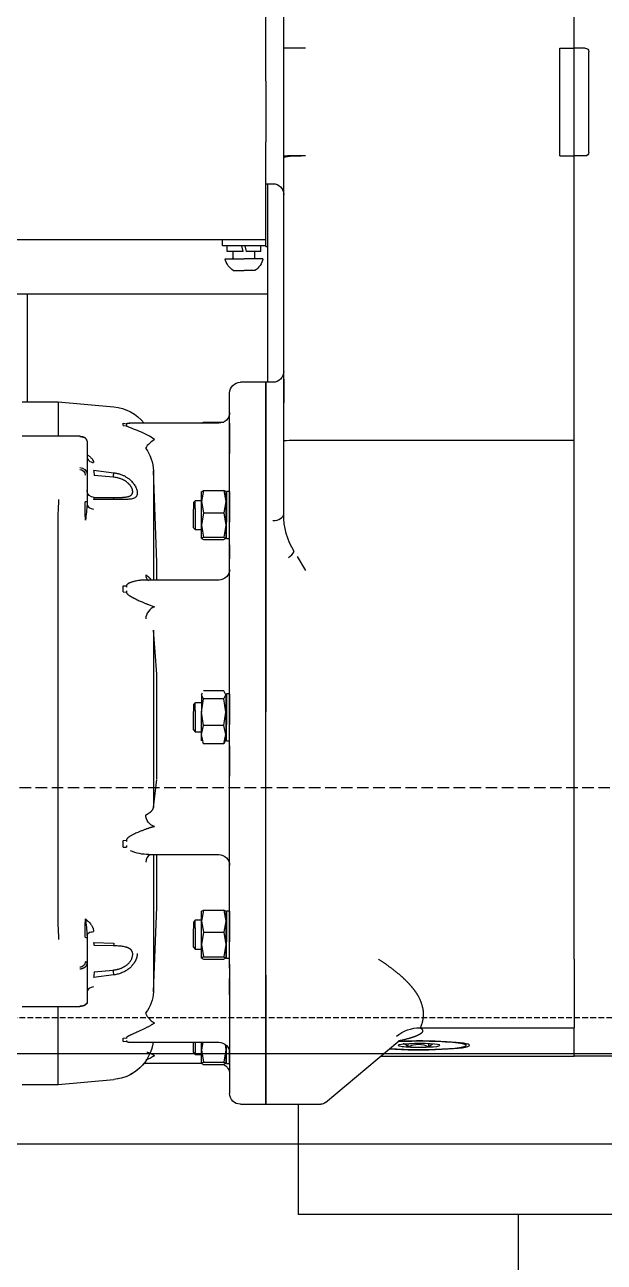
# Model space of a CAD drawing. Extents: x -1899985 to 1774885, y 556286 to 2175695.
# Drawn here: x -624816 to -624563, y 577401 to 577940 of the extents above; entities that cross this region are included whole.
import ezdxf

# ---------------------------------------------------------------- set-up
doc = ezdxf.new("R2010")
doc.units = 0
doc.header["$LTSCALE"] = 10
doc.header["$MEASUREMENT"] = 0
doc.linetypes.add('20剖面图$0$__DASH', pattern=[0.35, 0.25, -0.1])
doc.linetypes.add('20剖面图$0$DASH', pattern=[0.35, 0.25, -0.1])
for name, color, linetype in [('20剖面图$0$A-LIN-V', 9, 'Continuous'), ('20剖面图$0$EWHS5T6M-1', 7, 'Continuous'), ('20剖面图$0$EWHS5T6M-3', 7, 'Continuous'), ('20剖面图$0$FHSGH10105-主梁-06', 7, 'Continuous'), ('20剖面图$0$S-SB', 21, 'Continuous'), ('20剖面图$0$取电臂', 7, 'Continuous'), ('A-LIN-V', 9, 'Continuous')]:
    doc.layers.add(name, color=color, linetype=linetype)
doc.layers.add('20剖面图$0$A-加建区域', color=47, linetype='Continuous', plot=False)

# ---------------------------------------------------------------- blocks, each defined once
blk = doc.blocks.new('20剖面图$0$w432424324')
at = {"layer": '20剖面图$0$A-加建区域', "linetype": '20剖面图$0$DASH'}
blk.add_lwpolyline([(-750464.66, 577507.45), (-768794.66, 577507.45)], dxfattribs=at)
blk = doc.blocks.new('20剖面图$0$吊车5')
at = {"layer": '20剖面图$0$EWHS5T6M-1', "color": 3, "linetype": 'Continuous'}
for p, q in [((1560078.83, -79482.64), (1560078.83, -79435.62)), ((1559960.98, -79788.29), (1559960.98, -79836.34)), ((1559960.98, -79788.29), (1559960.98, -79836.34)), ((1559784.98, -79836.34), (1559898.12, -79836.34)), ((1559865.12, -79836.34), (1559898.12, -79836.34))]:
    blk.add_line(p, q, dxfattribs=at)
at = {"layer": '20剖面图$0$EWHS5T6M-3', "color": 3, "linetype": 'Continuous'}
for p, q in [((1559975.12, -79342.96), (1559975.12, -79049.84)), ((1559840.76, -79328.52), (1559840.76, -79186.07)), ((1559840.76, -79328.52), (1559840.76, -79186.89)), ((1559967.26, -79328.66), (1559967.26, -79236.51)), ((1559836.05, -79328.52), (1559840.76, -79328.52)), ((1559840.76, -79331.06), (1559840.76, -79328.52)), ((1559840.76, -79331.06), (1559840.76, -79328.52)), ((1559847.05, -79328.52), (1559840.76, -79328.52)), ((1559847.05, -79375.49), (1559847.05, -79328.52)), ((1559957.83, -79328.52), (1559965.69, -79328.52)), ((1559967.26, -79375.62), (1559967.26, -79328.66)), ((1559834.48, -79373.92), (1559834.48, -79330.1)), ((1559840.76, -79336.11), (1559840.76, -79331.06)), ((1559840.76, -79336.11), (1559840.76, -79331.06)), ((1559840.76, -79371.18), (1559840.76, -79336.11)), ((1559840.76, -79371.18), (1559840.76, -79336.11)), ((1559975.12, -79342.96), (1559975.12, -79369.27)), ((1559840.76, -79375.49), (1559840.76, -79371.18)), ((1559840.76, -79375.49), (1559840.76, -79371.18)), ((1559975.12, -79370.41), (1559975.12, -79369.27)), ((1559975.12, -79412.05), (1559975.12, -79370.41)), ((1559836.05, -79375.49), (1559840.76, -79375.49)), ((1559840.76, -79498.12), (1559840.76, -79375.49)), ((1559840.76, -79499.16), (1559840.76, -79375.49)), ((1559847.05, -79375.49), (1559840.76, -79375.49)), ((1559957.83, -79375.49), (1559965.69, -79375.49)), ((1559967.26, -79376.31), (1559967.26, -79375.62)), ((1559967.26, -79499.35), (1559967.26, -79376.31)), ((1559975.12, -79387.54), (1559971.98, -79387.54)), ((1559974.33, -79387.54), (1559974.33, -79474)), ((1559975.12, -79414.94), (1559974.33, -79414.94)), ((1559975.12, -79412.05), (1560889.69, -79412.05)), ((1559975.12, -79414.57), (1559975.12, -79412.05)), ((1559975.12, -79414.94), (1559975.12, -79414.57)), ((1559975.12, -79414.57), (1559993.98, -79414.57)), ((1559977.24, -79417.08), (1559977.24, -79414.57)), ((1559984.23, -79414.57), (1559983.56, -79417.08)), ((1559984.86, -79417.08), (1559985.54, -79414.57)), ((1559991.86, -79417.08), (1559991.86, -79414.57)), ((1559993.98, -79414.57), (1559993.98, -79412.05)), ((1559976.3, -79420.22), (1559984.55, -79420.22)), ((1559977.24, -79417.08), (1559983.56, -79417.08)), ((1559979.83, -79419.83), (1559979.83, -79417.08)), ((1559992.8, -79420.22), (1559984.55, -79420.22)), ((1559984.86, -79417.08), (1559991.86, -79417.08)), ((1559989.26, -79419.83), (1559989.26, -79417.08)), ((1559979.83, -79425.41), (1559984.55, -79425.41)), ((1559989.26, -79425.41), (1559984.55, -79425.41)), ((1559988.18, -79425.41), (1559988.18, -79425.41)), ((1559967.26, -79472.6), (1559967.26, -79483)), ((1559971.98, -79474), (1559975.12, -79474)), ((1559975.12, -79474), (1559975.12, -79617.45)), ((1559975.12, -79732.15), (1559975.12, -79474)), ((1559975.12, -79474), (1559986.12, -79474)), ((1559990.83, -79729.12), (1559990.83, -79478.71)), ((1560041.19, -79484.77), (1560065.48, -79482.64)), ((1560065.48, -79482.64), (1560065.48, -79497.5)), ((1560065.48, -79482.64), (1560081.19, -79482.64)), ((1559990.83, -79491.78), (1559990.83, -79505.07)), ((1560002.18, -79491.3), (1559993.4, -79491.3)), ((1559995.55, -79491.82), (1560034.62, -79491.82)), ((1560003.09, -79491.82), (1560002.18, -79491.3)), ((1560003.09, -79491.82), (1560003.09, -79491.78)), ((1560037.19, -79491.84), (1560035.78, -79492.04)), ((1560035.78, -79492.04), (1560035.78, -79492.99)), ((1560037.19, -79492.76), (1560035.78, -79492.99)), ((1560037.19, -79492.77), (1560037.19, -79491.85)), ((1559840.76, -79697.06), (1559840.76, -79499.16)), ((1559957.83, -79499.16), (1559840.76, -79499.16)), ((1559840.76, -79697.06), (1559840.76, -79500.2)), ((1559967.26, -79531.31), (1559967.26, -79499.35)), ((1560052.91, -79499.58), (1560052.91, -79514.13)), ((1560056.05, -79497.5), (1560081.19, -79497.5)), ((1559990.83, -79512.21), (1559990.83, -79505.07)), ((1560050.04, -79512.32), (1560041.19, -79513.41)), ((1560022.54, -79552.31), (1560023.99, -79512.58)), ((1560023.99, -79512.58), (1560023.99, -79560.09)), ((1560041.47, -79515.32), (1560049.76, -79514.52)), ((1560052.91, -79514.13), (1560052.91, -79525.79)), ((1559990.83, -79521.62), (1559990.83, -79534.91)), ((1559990.83, -79521.62), (1559992.13, -79521.62)), ((1559992.13, -79521.62), (1559992.13, -79534.91)), ((1559992.13, -79521.62), (1559992.41, -79522.72)), ((1559993.32, -79521.14), (1559992.41, -79525.97)), ((1559992.41, -79521.62), (1559992.41, -79525.97)), ((1559992.54, -79521.58), (1559993.32, -79521.14)), ((1560002.18, -79521.14), (1559993.32, -79521.14)), ((1560002.18, -79521.14), (1560003.09, -79525.97)), ((1560003.09, -79521.66), (1560002.18, -79521.14)), ((1560003.09, -79525.97), (1560003.09, -79521.62)), ((1559992.41, -79525.97), (1559992.41, -79536.15)), ((1559992.41, -79525.97), (1559993.32, -79530.8)), ((1560003.09, -79525.97), (1560002.18, -79530.8)), ((1560003.09, -79525.55), (1560005.76, -79525.55)), ((1560003.09, -79536.15), (1560003.09, -79525.97)), ((1560005.76, -79528.93), (1560005.76, -79525.55)), ((1560005.76, -79525.55), (1560006.55, -79526.33)), ((1560006.55, -79526.33), (1560006.55, -79529.29)), ((1560041.19, -79525.04), (1560050.04, -79525.04)), ((1560049.76, -79524.16), (1560041.47, -79524.17)), ((1560052.91, -79525.79), (1560052.91, -79527.03)), ((1559993.32, -79530.8), (1559992.41, -79536.15)), ((1560002.18, -79530.8), (1559993.32, -79530.8)), ((1560002.18, -79530.8), (1560003.09, -79536.15)), ((1560005.76, -79528.93), (1560005.76, -79538.12)), ((1560006.55, -79537.33), (1560006.55, -79529.29)), ((1560065.48, -79708.57), (1560065.48, -79532.89)), ((1559990.83, -79542.05), (1559990.83, -79534.91)), ((1559992.13, -79542.05), (1559992.13, -79534.91)), ((1559992.41, -79536.15), (1559993.32, -79541.49)), ((1559992.41, -79536.15), (1559992.41, -79542.01)), ((1560003.09, -79536.15), (1560002.18, -79541.49)), ((1560003.09, -79542.01), (1560003.09, -79536.15)), ((1560005.76, -79538.12), (1560003.09, -79538.12)), ((1560006.55, -79537.33), (1560005.76, -79538.12)), ((1559992.13, -79542.05), (1559990.83, -79542.05)), ((1559992.41, -79540.94), (1559992.13, -79542.05)), ((1559993.32, -79541.49), (1559992.41, -79542.01)), ((1559992.41, -79542.01), (1559993.32, -79542.52)), ((1559992.41, -79542.05), (1559992.41, -79542.01)), ((1560002.18, -79541.49), (1559993.32, -79541.49)), ((1560002.18, -79542.52), (1559993.32, -79542.52)), ((1560002.18, -79541.49), (1560003.09, -79542.01)), ((1560003.09, -79542.01), (1560002.18, -79542.52)), ((1559961.45, -79549.87), (1559957.83, -79555.96)), ((1559990.83, -79544.74), (1559990.83, -79550.89)), ((1559990.83, -79558.02), (1559990.83, -79550.89)), ((1560022.55, -79560.09), (1560022.55, -79552.31)), ((1559995.55, -79560.09), (1560027.63, -79560.09)), ((1560035.78, -79562.63), (1560035.76, -79563.21)), ((1560035.76, -79564.84), (1560035.78, -79565.42)), ((1560037.19, -79562.57), (1560035.78, -79562.63)), ((1560037.19, -79565.27), (1560035.78, -79565.42)), ((1560037.19, -79565.28), (1560037.19, -79562.57)), ((1560026.54, -79570.63), (1560023.5, -79571.78)), ((1560022.54, -79601.12), (1560023.99, -79581.89)), ((1560023.99, -79581.89), (1560023.99, -79659.09)), ((1560022.55, -79646.57), (1560022.55, -79601.12)), ((1559992.41, -79610.1), (1559993.32, -79608.33)), ((1559993.32, -79608.33), (1560002.18, -79608.33)), ((1560003.09, -79610.1), (1560002.59, -79609.13)), ((1559990.83, -79609.63), (1559990.83, -79622.92)), ((1559990.83, -79609.63), (1559992.13, -79609.63)), ((1559992.13, -79609.63), (1559992.13, -79622.92)), ((1559992.13, -79609.63), (1559992.41, -79610.73)), ((1559993.32, -79611.88), (1559992.41, -79610.1)), ((1559992.41, -79610.1), (1559992.41, -79617.64)), ((1559992.41, -79617.64), (1559993.32, -79611.88)), ((1559993.32, -79611.88), (1560002.18, -79611.88)), ((1560002.18, -79611.88), (1560003.09, -79610.1)), ((1560003.09, -79617.64), (1560002.18, -79611.88)), ((1560003.09, -79609.63), (1560003.09, -79610.1)), ((1560003.09, -79610.1), (1560003.09, -79617.64)), ((1560003.09, -79613.56), (1560005.76, -79613.56)), ((1560005.76, -79616.94), (1560005.76, -79613.56)), ((1560005.76, -79613.56), (1560006.55, -79614.34)), ((1560006.55, -79614.34), (1560006.55, -79617.3)), ((1559975.12, -79788.29), (1559975.12, -79617.45)), ((1559993.32, -79623.4), (1559992.41, -79617.64)), ((1559992.41, -79617.64), (1559992.41, -79627.38)), ((1560002.18, -79623.4), (1560003.09, -79617.64)), ((1560003.09, -79627.38), (1560003.09, -79617.64)), ((1560005.76, -79616.94), (1560005.76, -79626.13)), ((1560006.55, -79625.34), (1560006.55, -79617.3)), ((1559990.83, -79630.06), (1559990.83, -79622.92)), ((1559992.13, -79630.06), (1559992.13, -79622.92)), ((1559992.41, -79627.38), (1559993.32, -79623.4)), ((1559993.32, -79623.4), (1560002.18, -79623.4)), ((1560003.09, -79627.38), (1560002.18, -79623.4)), ((1560006.55, -79625.34), (1560005.76, -79626.13)), ((1559992.13, -79630.06), (1559990.83, -79630.06)), ((1559992.41, -79628.96), (1559992.13, -79630.06)), ((1559992.41, -79627.38), (1559992.41, -79630.06)), ((1559993.32, -79631.36), (1559992.41, -79627.38)), ((1559992.41, -79629.58), (1559993.32, -79631.36)), ((1560002.18, -79631.36), (1560003.09, -79627.38)), ((1560002.59, -79630.56), (1560002.18, -79631.36)), ((1560005.76, -79626.13), (1560003.09, -79626.13)), ((1560003.09, -79630.06), (1560003.09, -79627.38)), ((1559990.83, -79632.23), (1559990.83, -79645.52)), ((1559993.32, -79631.36), (1560002.18, -79631.36)), ((1559990.83, -79652.66), (1559990.83, -79645.52)), ((1560023.99, -79659.09), (1560022.58, -79646.86)), ((1560035.78, -79673.35), (1560035.76, -79673.98)), ((1560037.19, -79673.47), (1560035.78, -79673.35)), ((1560037.19, -79676.37), (1560037.19, -79673.46)), ((1560035.76, -79675.73), (1560035.78, -79676.35)), ((1560037.19, -79676.37), (1560035.78, -79676.35)), ((1560026.04, -79679.65), (1559995.55, -79679.65)), ((1560022.55, -79686.95), (1560022.55, -79679.65)), ((1560023.92, -79679.38), (1560023.99, -79680.04)), ((1560023.99, -79680.04), (1560023.99, -79713.58)), ((1560022.55, -79702.46), (1560022.55, -79686.95)), ((1559840.76, -79725.16), (1559840.76, -79697.06)), ((1559840.76, -79725.16), (1559840.76, -79697.06)), ((1559990.83, -79704.26), (1559990.83, -79717.55)), ((1559990.83, -79704.26), (1559992.13, -79704.26)), ((1559992.13, -79704.26), (1559992.13, -79717.55)), ((1559992.13, -79704.26), (1559992.41, -79705.36)), ((1559993.32, -79703.79), (1559992.41, -79708.62)), ((1559992.41, -79704.26), (1559992.41, -79708.62)), ((1559992.54, -79704.22), (1559993.32, -79703.79)), ((1560002.18, -79703.79), (1559993.32, -79703.79)), ((1560003.09, -79704.3), (1560002.18, -79703.79)), ((1560002.18, -79703.79), (1560003.09, -79708.62)), ((1560003.09, -79708.62), (1560003.09, -79704.26)), ((1560023.99, -79739.41), (1560022.54, -79702.46)), ((1559992.41, -79708.62), (1559993.32, -79713.45)), ((1559992.41, -79708.62), (1559992.41, -79718.79)), ((1560003.09, -79708.62), (1560002.18, -79713.45)), ((1560003.09, -79708.19), (1560005.76, -79708.19)), ((1560003.09, -79718.79), (1560003.09, -79708.62)), ((1560005.76, -79711.57), (1560005.76, -79708.19)), ((1560005.76, -79708.19), (1560006.55, -79708.98)), ((1560005.76, -79711.57), (1560005.76, -79720.76)), ((1560006.55, -79708.98), (1560006.55, -79711.94)), ((1560065.48, -79708.58), (1560065.48, -79708.57)), ((1559993.32, -79713.45), (1559992.41, -79718.79)), ((1560002.18, -79713.45), (1559993.32, -79713.45)), ((1560002.18, -79713.45), (1560003.09, -79718.79)), ((1560006.55, -79719.98), (1560006.55, -79711.94)), ((1560023.99, -79713.58), (1560023.99, -79739.41)), ((1560052.91, -79714.86), (1560052.91, -79716.01)), ((1560052.91, -79716.01), (1560052.91, -79726.76)), ((1559990.83, -79724.69), (1559990.83, -79717.55)), ((1559992.13, -79724.69), (1559992.13, -79717.55)), ((1559992.41, -79718.79), (1559993.32, -79724.14)), ((1559992.41, -79718.79), (1559992.41, -79724.65)), ((1560003.09, -79718.79), (1560002.18, -79724.14)), ((1560003.09, -79724.65), (1560003.09, -79718.79)), ((1560005.76, -79720.76), (1560003.09, -79720.76)), ((1560006.55, -79719.98), (1560005.76, -79720.76)), ((1560050.04, -79717.94), (1560041.19, -79718.12)), ((1560041.47, -79719.34), (1560049.76, -79719.22)), ((1559840.76, -79725.16), (1559840.76, -79754.3)), ((1559840.76, -79725.16), (1559840.76, -79755.01)), ((1559992.13, -79724.69), (1559990.83, -79724.69)), ((1559990.83, -79727.38), (1559990.83, -79733.53)), ((1559992.41, -79723.59), (1559992.13, -79724.69)), ((1559993.32, -79724.14), (1559992.41, -79724.65)), ((1559992.41, -79724.65), (1559993.32, -79725.17)), ((1559992.41, -79724.69), (1559992.41, -79724.65)), ((1560002.18, -79724.14), (1559993.32, -79724.14)), ((1560002.18, -79725.17), (1559993.32, -79725.17)), ((1560002.18, -79724.14), (1560003.09, -79724.65)), ((1560003.09, -79724.65), (1560002.18, -79725.17)), ((1560052.91, -79726.76), (1560052.91, -79744.11)), ((1559975.12, -79732.15), (1559975.12, -79788.29)), ((1559990.83, -79729.12), (1559990.83, -79783.57)), ((1560041.19, -79731.98), (1560050.04, -79733.09)), ((1560049.76, -79730.7), (1560041.47, -79729.89)), ((1559990.83, -79740.67), (1559990.83, -79733.53)), ((1560081.19, -79745.77), (1560056.05, -79745.77)), ((1560065.48, -79779.64), (1560065.48, -79745.77)), ((1559990.83, -79750.08), (1559990.83, -79763.37)), ((1559907.81, -79755.01), (1559840.76, -79755.01)), ((1559840.76, -79767.34), (1559840.76, -79755.01)), ((1559840.76, -79767.16), (1559840.76, -79755.19)), ((1559907.81, -79755.01), (1559907.84, -79755.01)), ((1560035.78, -79759.35), (1560035.76, -79759.65)), ((1560037.19, -79759.57), (1560035.78, -79759.35)), ((1560037.19, -79760.97), (1560037.19, -79759.57)), ((1559887.91, -79762.68), (1559887.91, -79761.97)), ((1559904.1, -79763.38), (1559904.1, -79761.98)), ((1559913.16, -79763.35), (1559913.16, -79762.01)), ((1559949.1, -79787.55), (1559917.57, -79761.09)), ((1559990.83, -79770.51), (1559990.83, -79763.37)), ((1559992.13, -79762.8), (1559992.13, -79763.37)), ((1559992.13, -79770.51), (1559992.13, -79763.37)), ((1559992.79, -79762.34), (1559992.41, -79764.61)), ((1559992.41, -79762.54), (1559992.41, -79764.61)), ((1559992.41, -79764.61), (1559992.41, -79770.47)), ((1559992.41, -79764.61), (1559993.32, -79769.95)), ((1560033.23, -79761.34), (1559995.55, -79761.34)), ((1560003.09, -79764.61), (1560002.18, -79769.95)), ((1560002.53, -79761.34), (1560003.09, -79764.61)), ((1560003.09, -79764.61), (1560003.09, -79761.34)), ((1560003.09, -79770.47), (1560003.09, -79764.61)), ((1560005.76, -79761.34), (1560005.76, -79766.58)), ((1560006.55, -79765.79), (1560006.55, -79761.34)), ((1560035.76, -79760.5), (1560035.78, -79760.8)), ((1560037.19, -79760.98), (1560035.78, -79760.8)), ((1559840.76, -79767.22), (1559810.55, -79767.22)), ((1559925.01, -79767.34), (1559840.76, -79767.34)), ((1559992.13, -79770.51), (1559990.83, -79770.51)), ((1559992.41, -79769.41), (1559992.13, -79770.51)), ((1559993.32, -79769.95), (1559992.41, -79770.47)), ((1559992.41, -79770.51), (1559992.41, -79770.47)), ((1559992.41, -79770.47), (1559993.32, -79770.98)), ((1560002.18, -79769.95), (1559993.32, -79769.95)), ((1560002.18, -79769.95), (1560003.09, -79770.47)), ((1560003.09, -79770.47), (1560002.18, -79770.98)), ((1560003.09, -79770.47), (1560002.18, -79770.98)), ((1560005.76, -79766.58), (1560003.09, -79766.58)), ((1560028.07, -79770.46), (1560003.09, -79770.46)), ((1560028.07, -79770.46), (1560003.09, -79770.46)), ((1560006.55, -79765.79), (1560005.76, -79766.58)), ((1559990.83, -79775.18), (1559990.83, -79783.57)), ((1560002.18, -79770.98), (1559993.32, -79770.98)), ((1560002.18, -79770.98), (1559993.4, -79770.98)), ((1560065.48, -79779.64), (1560041.19, -79777.52)), ((1560065.48, -79779.64), (1560041.19, -79777.52)), ((1560081.19, -79779.64), (1560065.48, -79779.64)), ((1560081.19, -79779.64), (1560065.48, -79779.64)), ((1559975.12, -79788.29), (1559951.12, -79788.29)), ((1559960.98, -79788.29), (1559960.98, -79836.34)), ((1559960.98, -79788.29), (1559960.98, -79836.34)), ((1559975.12, -79788.29), (1559960.98, -79788.29)), ((1559986.12, -79788.29), (1559975.12, -79788.29)), ((1559986.12, -79788.29), (1559975.12, -79788.29)), ((1559784.98, -79836.34), (1559948.41, -79836.34)), ((1559865.12, -79836.34), (1559948.41, -79836.34)), ((1559948.41, -79836.34), (1559960.98, -79836.34)), ((1559948.41, -79836.34), (1559960.98, -79836.34))]:
    blk.add_line(p, q, dxfattribs=at)
for centre, radius, start, end in [((1559836.05, -79330.1), 1.57, 90, 180), ((1559836.05, -79373.92), 1.57, 180, 270), ((1559971.98, -79392.26), 4.71, 90, 180), ((1559984.55, -79418.4), 8.45, 192.4855, 236.0883), ((1559979.44, -79419.83), 0.393, 270, 0), ((1559989.66, -79419.83), 0.393, 180, 270), ((1559984.55, -79418.4), 8.45, 303.9117, 347.5145), ((1559971.98, -79469.29), 4.71, 180, 270), ((1559986.12, -79478.71), 4.71, 0, 90), ((1560042.84, -79503.55), 18.86, 95, 141.5339), ((1559995.55, -79487.11), 4.71, 180, 270), ((1559960.19, -79612.27), 113.13, 86.4159, 91.1933), ((1560041.74, -79513.26), 17.76, 144.0079, 177.8344), ((1560132.28, -79523.64), 83.02, 172.1589, 173.6941), ((1560055.97, -79514.21), 3.07, 88.589, 178.5506), ((1560056.08, -79514.37), 2.39, 90.7749, 180.7566), ((1559962.74, -79525.66), 79.41, 7.4867, 8.8757), ((1560049.76, -79521.02), 3.14, 269.9622, 359.9621), ((1560110.43, -79524.6), 57.58, 182.4106, 189.3696), ((1559104.57, -79521.8), 949.13, 359.2651, 359.74293), ((1559533.37, -79552.06), 532.45, 2.0647, 2.9141), ((1559937.22, -79531.73), 30.04, 327.9797, 0.804), ((1560065.65, -79532.88), 0.171, 178.9565, 182.8542), ((1559995.55, -79555.38), 4.71, 180, 270), ((1560021.96, -79662.26), 5.41, 286.5513, 359.1466), ((1560026.11, -79659.72), 19.88, 269.7868, 293.4148), ((1559995.55, -79684.36), 4.71, 90, 180), ((1560120.17, -79717.8), 67.33, 171.2625, 177.4992), ((1558763.3, -79722.57), 1290.41, 0.30865, 0.66611), ((1559718.96, -79697.8), 346.69, 356.89, 358.2177), ((1560044.92, -79717.93), 3.73, 182.9811, 202.2857), ((1560055.98, -79726.31), 2.29, 181.5469, 271.5974), ((1559173.32, -79617.1), 875.45, 352.45924, 352.5971), ((1560364.67, -79695.91), 316.82, 186.3031, 186.7393), ((1560039.87, -79738.71), 15.89, 182.5089, 218.1426), ((1560053.67, -79744.08), 0.763, 181.8362, 271.7254), ((1559907.81, -79771.51), 16.5, 50.834, 89.9004), ((1559908.66, -79771.38), 9.21, 60.694, 119.6827), ((1559995.55, -79766.05), 4.71, 90, 180), ((1560042.84, -79758.73), 18.86, 187.9295, 265), ((1560034.4, -79749.72), 20.58, 238.0128, 249.6984), ((1560042.84, -79758.73), 18.86, 218.4661, 265), ((1559995.55, -79775.18), 4.71, 117.1281, 180), ((1559995.55, -79775.18), 4.71, 117.1281, 180), ((1559986.12, -79783.57), 4.71, 270, 0), ((1559986.12, -79783.57), 4.71, 270, 0), ((1559951.12, -79785.14), 3.14, 230, 270)]:
    blk.add_arc(centre, radius, start, end, dxfattribs=at)
at = {"layer": '20剖面图$0$EWHS5T6M-3', "color": 3, "linetype": 'Continuous', "extrusion": (0, 0, -1)}
for centre, major_axis, ratio, start_param, end_param in [((1559965.69, -79328.66), (1.57, 0), 0.087156, 4.712389, 6.283185), ((1559957.83, -79376.31), (9.43, 0), 0.087156, 4.712389, 6.283185), ((1559965.69, -79375.62), (-1.57, 0), 0.087156, 1.570796, 3.141593), ((1560023.5, -79500.32), (3.81, -2.78), 0.246907, 4.534324, 6.060506), ((1560049.76, -79527.03), (-3.14, 0), 0.692826, 3.141565, 4.625123), ((1559971.98, -79531.31), (4.71, 0), 0.616789, 1.570796, 3.141593), ((1559965.12, -79547.85), (3.22, -3.45), 0.378821, 1.18491, 1.960757), ((1560023.5, -79575.96), (2.61, -3.93), 0.728317, 3.880999, 5.407181), ((1560023.5, -79683.93), (-1.87, -4.33), 0.783089, 3.209194, 4.163104), ((1560053.69, -79726.76), (0.786, 0), 0.5, 3.141593, 4.712389), ((1560049.76, -79739.51), (-3.14, 0), 0.721105, 1.658063, 3.14162), ((1559908.33, -79762.68), (20.43, 0), 0.087156, 0.894834, 3.627495), ((1559908.33, -79762.68), (22, 0), 0.087156, 3.141593, 5.13954), ((1559908.33, -79762.68), (-22, 0), 0.087156, 4.081811, 6.283185), ((1559908.33, -79762.68), (-20.43, 0), 0.087156, 0.485902, 2.024816), ((1559908.33, -79762.68), (9.07, 0), 0.087156, 3.103896, 4.151094), ((1559908.33, -79762.68), (-9.07, 0), 0.087156, 5.198291, 6.245489), ((1559908.33, -79762.68), (-9.07, 0), 0.087156, 1.009501, 2.056699), ((1559908.33, -79762.68), (9.07, 0), 0.087156, 1.009501, 2.056699), ((1559908.33, -79762.68), (9.07, 0), 0.087156, 5.198291, 6.245489), ((1559908.33, -79762.68), (9.07, 0), 0.087156, 0.485902, 1.009501), ((1559908.33, -79762.68), (-9.07, 0), 0.087156, 3.103896, 3.627495)]:
    blk.add_ellipse(centre, major_axis=major_axis, ratio=ratio, start_param=start_param, end_param=end_param, dxfattribs=at)
at = {"layer": '20剖面图$0$EWHS5T6M-3', "color": 3, "linetype": 'Continuous'}
for points, degree, knots in [([(1560023.5, -79498.9), (1560024.44, -79498.26), (1560025.47, -79497.64), (1560027.71, -79496.45), (1560028.87, -79495.91), (1560031.22, -79494.91), (1560032.43, -79494.45), (1560034.09, -79493.84), (1560034.63, -79493.64), (1560035.49, -79493.28), (1560035.81, -79493.11), (1560035.78, -79492.99)], 3, [0, 0, 0, 0, 0.25, 0.25, 0.5, 0.5, 0.75, 0.75, 0.875, 0.875, 1, 1, 1, 1]), ([(1560035.78, -79492.04), (1560035.8, -79491.95), (1560035.62, -79491.89), (1560035.21, -79491.84), (1560035.05, -79491.83), (1560034.71, -79491.82), (1560034.52, -79491.82), (1560034.33, -79491.83)], 3, [0, 0, 0, 0, 0.125, 0.125, 0.1875, 0.1875, 0.25, 0.25, 0.25, 0.25]), ([(1560052.91, -79499.58), (1560052.91, -79499.54), (1560052.91, -79499.45), (1560052.93, -79499.32), (1560052.96, -79499.2), (1560053.01, -79499.07), (1560053.07, -79498.96), (1560053.14, -79498.84), (1560053.22, -79498.73), (1560053.3, -79498.63), (1560053.4, -79498.53), (1560053.51, -79498.43), (1560053.62, -79498.34), (1560053.73, -79498.26), (1560053.86, -79498.18), (1560053.98, -79498.11), (1560054.12, -79498.04), (1560054.25, -79497.98), (1560054.39, -79497.93), (1560054.53, -79497.88), (1560054.67, -79497.84), (1560054.81, -79497.8), (1560054.95, -79497.77), (1560055.09, -79497.74), (1560055.23, -79497.71), (1560055.37, -79497.7), (1560055.51, -79497.68), (1560055.65, -79497.67), (1560055.79, -79497.66), (1560055.92, -79497.66), (1560056, -79497.66), (1560056.05, -79497.66)], 3, [0, 0, 0, 0, 0.043815, 0.086945, 0.129389, 0.171151, 0.212229, 0.252628, 0.292346, 0.331388, 0.369753, 0.407445, 0.444466, 0.480818, 0.516503, 0.551525, 0.585887, 0.619591, 0.652642, 0.685043, 0.716798, 0.747913, 0.778391, 0.808237, 0.837458, 0.866059, 0.894046, 0.921426, 0.948207, 0.974395, 1, 1, 1, 1]), ([(1560052.89, -79505.5), (1560052.69, -79505.63), (1560052.08, -79506.05), (1560051.35, -79506.63), (1560050.82, -79507.2), (1560050.54, -79507.54), (1560050.36, -79507.84), (1560050.21, -79508.12), (1560050.11, -79508.4), (1560050.05, -79508.67), (1560050.04, -79508.85), (1560050.04, -79508.94)], 3, [0.1382956, 0.1382956, 0.1382956, 0.1382956, 0.2500172, 0.4998753, 0.6030875, 0.6772768, 0.7499776, 0.8148651, 0.874988, 0.9374957, 1, 1, 1, 1]), ([(1560052.91, -79506.34), (1560052.91, -79506.93), (1560052.63, -79507.61), (1560051.53, -79508.6), (1560050.74, -79508.89), (1560050.04, -79508.94)], 3, [0, 0, 0, 0, 0.5, 0.5, 1, 1, 1, 1]), ([(1560041.19, -79513.41), (1560040.71, -79513.49), (1560039.77, -79513.63), (1560038.44, -79514.01), (1560037.21, -79514.49), (1560036.09, -79515.07), (1560035.08, -79515.72), (1560033.97, -79516.61), (1560032.84, -79517.8), (1560031.85, -79519.29), (1560031.21, -79520.8), (1560030.97, -79522.3), (1560031.25, -79523.64), (1560032.33, -79524.54), (1560034.01, -79524.93), (1560036.09, -79525.08), (1560038.47, -79525.06), (1560040.25, -79525.05), (1560041.19, -79525.04)], 3, [0, 0, 0, 0, 0.046911, 0.091358, 0.133588, 0.173887, 0.212578, 0.250021, 0.313574, 0.374949, 0.43869, 0.499966, 0.579793, 0.660027, 0.750395, 0.825815, 0.908239, 1, 1, 1, 1]), ([(1560033.02, -79521.6), (1560033.02, -79521.53), (1560033.02, -79521.4), (1560033.04, -79521.19), (1560033.08, -79520.98), (1560033.12, -79520.77), (1560033.19, -79520.55), (1560033.26, -79520.33), (1560033.35, -79520.12), (1560033.45, -79519.9), (1560033.57, -79519.68), (1560033.7, -79519.46), (1560033.84, -79519.25), (1560034, -79519.03), (1560034.17, -79518.81), (1560034.36, -79518.6), (1560034.56, -79518.39), (1560034.77, -79518.18), (1560035, -79517.97), (1560035.24, -79517.76), (1560035.49, -79517.56), (1560035.93, -79517.23), (1560036.58, -79516.81), (1560037.48, -79516.34), (1560038.57, -79515.9), (1560039.9, -79515.53), (1560040.92, -79515.39), (1560041.47, -79515.32)], 3, [0, 0, 0, 0, 0.025288, 0.050219, 0.074845, 0.099219, 0.123396, 0.147433, 0.171387, 0.195316, 0.219278, 0.243332, 0.267533, 0.291939, 0.316604, 0.341581, 0.366922, 0.392675, 0.418887, 0.445603, 0.472864, 0.500709, 0.581938, 0.664866, 0.750426, 0.865857, 1, 1, 1, 1]), ([(1560041.47, -79524.17), (1560041.31, -79524.17), (1560040.98, -79524.17), (1560040.5, -79524.17), (1560040.04, -79524.16), (1560039.59, -79524.16), (1560039.15, -79524.15), (1560038.72, -79524.14), (1560038.31, -79524.13), (1560037.91, -79524.12), (1560037.52, -79524.1), (1560037.14, -79524.07), (1560036.77, -79524.04), (1560036.42, -79524.01), (1560036.08, -79523.97), (1560035.68, -79523.91), (1560035.24, -79523.82), (1560034.77, -79523.69), (1560034.36, -79523.54), (1560034, -79523.37), (1560033.69, -79523.16), (1560033.45, -79522.92), (1560033.25, -79522.64), (1560033.12, -79522.33), (1560033.03, -79521.99), (1560033.02, -79521.73), (1560033.02, -79521.6)], 3, [0, 0, 0, 0, 0.039878, 0.078912, 0.117144, 0.154619, 0.191384, 0.227489, 0.262988, 0.297935, 0.332389, 0.366411, 0.400064, 0.433413, 0.466526, 0.499471, 0.55456, 0.607472, 0.65855, 0.708176, 0.756766, 0.804764, 0.852628, 0.900824, 0.949803, 1, 1, 1, 1]), ([(1560049.76, -79524.16), (1560049.77, -79524.16), (1560049.79, -79524.15), (1560049.81, -79524.17), (1560049.84, -79524.19), (1560049.86, -79524.23), (1560049.88, -79524.28), (1560049.9, -79524.33), (1560049.92, -79524.4), (1560049.94, -79524.47), (1560049.96, -79524.55), (1560049.97, -79524.62), (1560049.99, -79524.71), (1560050, -79524.79), (1560050.01, -79524.87), (1560050.03, -79524.95), (1560050.03, -79525.01), (1560050.04, -79525.04)], 3, [0, 0, 0, 0, 0.087736, 0.172459, 0.254169, 0.332866, 0.408552, 0.481226, 0.550891, 0.617546, 0.681193, 0.741833, 0.799468, 0.8541, 0.905731, 0.954363, 1, 1, 1, 1]), ([(1560052.91, -79525.79), (1560052.91, -79525.86), (1560052.99, -79525.93), (1560053.28, -79526.03), (1560053.49, -79526.06), (1560053.69, -79526.06)], 3, [0, 0, 0, 0, 0.5, 0.5, 1, 1, 1, 1]), ([(1560027.37, -79557.87), (1560027.27, -79557.94), (1560027.06, -79558.08), (1560026.76, -79558.29), (1560026.47, -79558.5), (1560026.19, -79558.73), (1560025.93, -79558.96), (1560025.68, -79559.19), (1560025.44, -79559.43), (1560025.22, -79559.68), (1560025.04, -79559.9), (1560024.94, -79560.04), (1560024.9, -79560.09)], 3, [0, 0, 0, 0, 0.0512179, 0.1029462, 0.155185, 0.2079344, 0.2611942, 0.3149645, 0.3692452, 0.4240363, 0.4793377, 0.5145566, 0.5145566, 0.5145566, 0.5145566]), ([(1560027.37, -79557.87), (1560027.35, -79558.4), (1560027.23, -79558.88), (1560026.82, -79559.72), (1560026.53, -79560.07), (1560026.18, -79560.32)], 3, [0, 0, 0, 0, 0.25, 0.25, 0.5, 0.5, 0.5, 0.5]), ([(1560027.59, -79560.1), (1560027.74, -79560.1), (1560028.09, -79560.11), (1560028.64, -79560.13), (1560029.25, -79560.18), (1560030.09, -79560.28), (1560031.05, -79560.43), (1560032.03, -79560.63), (1560032.68, -79560.79), (1560033.17, -79560.92), (1560033.57, -79561.05), (1560033.98, -79561.19), (1560034.34, -79561.34), (1560034.67, -79561.5), (1560034.95, -79561.66), (1560035.19, -79561.82), (1560035.39, -79561.98), (1560035.55, -79562.14), (1560035.67, -79562.3), (1560035.75, -79562.47), (1560035.77, -79562.58), (1560035.78, -79562.63)], 3, [0.3257543, 0.3257543, 0.3257543, 0.3257543, 0.3613853, 0.4062751, 0.4527727, 0.500881, 0.5992214, 0.6735374, 0.723826, 0.7500871, 0.7851314, 0.8174815, 0.8471724, 0.87425, 0.8987742, 0.9208263, 0.9405178, 0.9580058, 0.9735141, 0.9873631, 1, 1, 1, 1]), ([(1560035.78, -79565.42), (1560035.78, -79565.45), (1560035.78, -79565.51), (1560035.75, -79565.6), (1560035.71, -79565.69), (1560035.66, -79565.79), (1560035.59, -79565.89), (1560035.51, -79566), (1560035.41, -79566.11), (1560035.29, -79566.22), (1560035.16, -79566.34), (1560035.02, -79566.46), (1560034.85, -79566.58), (1560034.68, -79566.71), (1560034.48, -79566.84), (1560034.27, -79566.98), (1560034.05, -79567.12), (1560033.81, -79567.26), (1560033.56, -79567.41), (1560033.29, -79567.56), (1560033, -79567.71), (1560032.7, -79567.87), (1560032.38, -79568.03), (1560031.83, -79568.29), (1560031.07, -79568.65), (1560030.17, -79569.08), (1560029.36, -79569.44), (1560028.64, -79569.76), (1560028.03, -79570.02), (1560027.52, -79570.23), (1560027.1, -79570.4), (1560026.79, -79570.53), (1560026.61, -79570.6), (1560026.54, -79570.63)], 3, [0, 0, 0, 0, 0.008829, 0.018136, 0.028111, 0.038907, 0.050647, 0.063425, 0.077315, 0.092374, 0.108648, 0.126171, 0.144972, 0.165074, 0.186496, 0.209254, 0.233361, 0.258828, 0.285663, 0.313875, 0.343471, 0.374456, 0.406836, 0.440615, 0.542663, 0.634738, 0.71684, 0.788967, 0.85112, 0.9033, 0.945505, 0.977738, 1, 1, 1, 1]), ([(1560027.37, -79662.34), (1560027.27, -79662.29), (1560027.06, -79662.19), (1560026.76, -79662.04), (1560026.47, -79661.88), (1560026.19, -79661.72), (1560025.93, -79661.55), (1560025.68, -79661.38), (1560025.44, -79661.21), (1560025.22, -79661.03), (1560025.02, -79660.85), (1560024.83, -79660.67), (1560024.66, -79660.48), (1560024.5, -79660.29), (1560024.37, -79660.1), (1560024.25, -79659.9), (1560024.15, -79659.7), (1560024.08, -79659.5), (1560024.02, -79659.3), (1560024, -79659.16), (1560023.99, -79659.09)], 3, [0, 0, 0, 0, 0.051218, 0.102946, 0.155185, 0.207934, 0.261194, 0.314965, 0.369245, 0.424036, 0.479338, 0.535149, 0.591471, 0.648303, 0.705645, 0.763497, 0.821858, 0.880729, 0.94011, 1, 1, 1, 1]), ([(1560023.5, -79667.44), (1560023.62, -79667.47), (1560023.86, -79667.52), (1560024.23, -79667.61), (1560024.63, -79667.71), (1560025.05, -79667.83), (1560025.49, -79667.96), (1560025.96, -79668.11), (1560026.45, -79668.28), (1560026.96, -79668.45), (1560027.5, -79668.65), (1560028.06, -79668.86), (1560028.64, -79669.09), (1560029.25, -79669.33), (1560030.09, -79669.68), (1560031.05, -79670.09), (1560032.03, -79670.53), (1560032.68, -79670.84), (1560033.17, -79671.07), (1560033.57, -79671.29), (1560033.98, -79671.52), (1560034.34, -79671.75), (1560034.67, -79671.97), (1560034.95, -79672.19), (1560035.19, -79672.4), (1560035.39, -79672.6), (1560035.55, -79672.8), (1560035.67, -79672.99), (1560035.75, -79673.17), (1560035.77, -79673.3), (1560035.78, -79673.35)], 3, [0, 0, 0, 0, 0.029067, 0.059684, 0.091862, 0.125608, 0.160931, 0.197836, 0.23633, 0.276416, 0.3181, 0.361385, 0.406275, 0.452773, 0.500881, 0.599221, 0.673537, 0.723826, 0.750087, 0.785131, 0.817481, 0.847172, 0.87425, 0.898774, 0.920826, 0.940518, 0.958006, 0.973514, 0.987363, 1, 1, 1, 1]), ([(1560053.62, -79707.57), (1560053.4, -79707.77), (1560052.95, -79708.15), (1560052.1, -79708.96), (1560051.35, -79709.78), (1560050.82, -79710.59), (1560050.54, -79711.07), (1560050.36, -79711.5), (1560050.21, -79711.91), (1560050.11, -79712.31), (1560050.05, -79712.71), (1560050.04, -79712.98), (1560050.04, -79713.12)], 3, [0, 0, 0, 0, 0.125011, 0.250017, 0.499875, 0.603087, 0.677277, 0.749978, 0.814865, 0.874988, 0.937496, 1, 1, 1, 1]), ([(1560052.91, -79714.86), (1560052.91, -79714.47), (1560052.63, -79714.01), (1560051.53, -79713.34), (1560050.74, -79713.16), (1560050.04, -79713.12)], 3, [0, 0, 0, 0, 0.5, 0.5, 1, 1, 1, 1]), ([(1560053.69, -79715.62), (1560053.49, -79715.62), (1560053.28, -79715.66), (1560052.99, -79715.81), (1560052.91, -79715.91), (1560052.91, -79716.01)], 3, [0, 0, 0, 0, 0.5, 0.5, 1, 1, 1, 1]), ([(1560033.02, -79723.06), (1560033.02, -79722.98), (1560033.02, -79722.83), (1560033.04, -79722.6), (1560033.08, -79722.38), (1560033.12, -79722.17), (1560033.19, -79721.97), (1560033.26, -79721.78), (1560033.35, -79721.6), (1560033.45, -79721.43), (1560033.57, -79721.26), (1560033.7, -79721.11), (1560033.84, -79720.96), (1560034, -79720.82), (1560034.17, -79720.69), (1560034.36, -79720.56), (1560034.56, -79720.45), (1560034.77, -79720.34), (1560035, -79720.23), (1560035.24, -79720.14), (1560035.49, -79720.04), (1560035.93, -79719.91), (1560036.58, -79719.75), (1560037.48, -79719.6), (1560038.57, -79719.47), (1560039.9, -79719.39), (1560040.92, -79719.36), (1560041.47, -79719.34)], 3, [0, 0, 0, 0, 0.025288, 0.050219, 0.074845, 0.099219, 0.123396, 0.147433, 0.171387, 0.195316, 0.219278, 0.243332, 0.267533, 0.291939, 0.316604, 0.341581, 0.366922, 0.392675, 0.418887, 0.445603, 0.472864, 0.500709, 0.581938, 0.664866, 0.750426, 0.865857, 1, 1, 1, 1]), ([(1560050.04, -79717.94), (1560050.03, -79717.99), (1560050.02, -79718.1), (1560050, -79718.27), (1560049.97, -79718.44), (1560049.95, -79718.61), (1560049.92, -79718.77), (1560049.88, -79718.92), (1560049.85, -79719.05), (1560049.81, -79719.15), (1560049.78, -79719.19), (1560049.76, -79719.22)], 3, [0, 0, 0, 0, 0.077735, 0.163795, 0.258193, 0.360935, 0.47203, 0.591481, 0.719291, 0.855464, 1, 1, 1, 1]), ([(1559926.04, -79725.16), (1559923.3, -79726.93), (1559920.98, -79728.64), (1559918.53, -79730.44), (1559916.51, -79732.2), (1559914.4, -79734.04), (1559912.74, -79735.85), (1559911.01, -79737.73), (1559909.75, -79739.59), (1559907.16, -79743.47), (1559906.66, -79747.28), (1559906.16, -79751.12), (1559907.81, -79755.01)], 2, [0, 0, 0, 0.125, 0.125, 0.25, 0.25, 0.375, 0.375, 0.5, 0.5, 0.75, 0.75, 1, 1, 1]), ([(1560031.05, -79722.62), (1560031.05, -79722.71), (1560031.05, -79722.9), (1560031.07, -79723.19), (1560031.1, -79723.48), (1560031.15, -79723.77), (1560031.21, -79724.06), (1560031.28, -79724.35), (1560031.36, -79724.65), (1560031.47, -79724.94), (1560031.58, -79725.24), (1560031.71, -79725.54), (1560031.85, -79725.85), (1560032.01, -79726.15), (1560032.19, -79726.45), (1560032.38, -79726.76), (1560032.59, -79727.06), (1560032.81, -79727.36), (1560033.05, -79727.67), (1560033.31, -79727.97), (1560033.59, -79728.27), (1560033.88, -79728.57), (1560034.27, -79728.94), (1560034.77, -79729.37), (1560035.4, -79729.84), (1560036.08, -79730.27), (1560036.8, -79730.67), (1560037.58, -79731.03), (1560038.41, -79731.35), (1560039.3, -79731.62), (1560040.23, -79731.84), (1560040.87, -79731.93), (1560041.19, -79731.98)], 3, [0, 0, 0, 0, 0.023596, 0.046848, 0.069813, 0.092549, 0.115115, 0.137574, 0.159988, 0.182418, 0.204926, 0.227574, 0.250421, 0.273525, 0.296943, 0.320728, 0.344931, 0.369601, 0.394784, 0.420522, 0.446855, 0.473821, 0.501454, 0.550477, 0.600634, 0.652145, 0.705215, 0.760032, 0.81677, 0.875584, 0.936618, 1, 1, 1, 1]), ([(1560041.47, -79729.89), (1560041.31, -79729.87), (1560040.98, -79729.84), (1560040.5, -79729.76), (1560040.04, -79729.67), (1560039.59, -79729.57), (1560039.15, -79729.45), (1560038.72, -79729.32), (1560038.31, -79729.17), (1560037.91, -79729.01), (1560037.52, -79728.84), (1560037.14, -79728.65), (1560036.77, -79728.45), (1560036.42, -79728.24), (1560036.08, -79728.01), (1560035.68, -79727.72), (1560035.24, -79727.36), (1560034.77, -79726.91), (1560034.36, -79726.46), (1560034, -79725.99), (1560033.69, -79725.51), (1560033.45, -79725.02), (1560033.25, -79724.53), (1560033.12, -79724.03), (1560033.03, -79723.54), (1560033.02, -79723.22), (1560033.02, -79723.06)], 3, [0, 0, 0, 0, 0.039878, 0.078912, 0.117144, 0.154619, 0.191384, 0.227489, 0.262988, 0.297935, 0.332389, 0.366411, 0.400064, 0.433413, 0.466526, 0.499471, 0.55456, 0.607472, 0.65855, 0.708176, 0.756766, 0.804764, 0.852628, 0.900824, 0.949803, 1, 1, 1, 1]), ([(1560052.91, -79726.76), (1560052.91, -79726.82), (1560052.91, -79726.94), (1560052.93, -79727.12), (1560052.96, -79727.29), (1560053.01, -79727.46), (1560053.07, -79727.62), (1560053.14, -79727.77), (1560053.22, -79727.92), (1560053.3, -79728.06), (1560053.4, -79728.2), (1560053.51, -79728.33), (1560053.62, -79728.45), (1560053.73, -79728.57), (1560053.86, -79728.67), (1560053.98, -79728.77), (1560054.12, -79728.87), (1560054.25, -79728.95), (1560054.39, -79729.03), (1560054.53, -79729.1), (1560054.67, -79729.17), (1560054.81, -79729.23), (1560054.95, -79729.28), (1560055.09, -79729.32), (1560055.23, -79729.36), (1560055.37, -79729.39), (1560055.51, -79729.42), (1560055.65, -79729.44), (1560055.79, -79729.45), (1560055.92, -79729.46), (1560056, -79729.46), (1560056.05, -79729.46)], 3, [0, 0, 0, 0, 0.043815, 0.086945, 0.129389, 0.171151, 0.212229, 0.252628, 0.292346, 0.331388, 0.369753, 0.407445, 0.444466, 0.480818, 0.516503, 0.551525, 0.585887, 0.619591, 0.652642, 0.685043, 0.716798, 0.747913, 0.778391, 0.808237, 0.837458, 0.866059, 0.894046, 0.921426, 0.948207, 0.974395, 1, 1, 1, 1]), ([(1560027.37, -79748.53), (1560027.35, -79748.82), (1560027.23, -79749.17), (1560026.82, -79749.92), (1560026.53, -79750.33), (1560025.82, -79751.15), (1560025.4, -79751.56), (1560024.49, -79752.33), (1560024, -79752.69), (1560023.5, -79752.99)], 3, [0, 0, 0, 0, 0.25, 0.25, 0.5, 0.5, 0.75, 0.75, 1, 1, 1, 1]), ([(1560056.05, -79745.53), (1560055.97, -79745.53), (1560055.83, -79745.53), (1560055.6, -79745.52), (1560055.38, -79745.5), (1560055.16, -79745.48), (1560054.95, -79745.44), (1560054.74, -79745.4), (1560054.53, -79745.36), (1560054.33, -79745.3), (1560054.14, -79745.24), (1560053.96, -79745.17), (1560053.79, -79745.1), (1560053.62, -79745.01), (1560053.45, -79744.91), (1560053.28, -79744.79), (1560053.13, -79744.65), (1560053.01, -79744.49), (1560052.92, -79744.3), (1560052.91, -79744.17), (1560052.91, -79744.11)], 3, [0, 0, 0, 0, 0.043817, 0.087902, 0.132274, 0.176955, 0.221965, 0.267323, 0.313047, 0.359156, 0.405668, 0.4526, 0.499967, 0.551187, 0.60913, 0.673811, 0.745237, 0.823412, 0.908334, 1, 1, 1, 1]), ([(1560053.69, -79744.84), (1560053.69, -79745.01), (1560053.86, -79745.17), (1560053.94, -79745.25), (1560054.06, -79745.32), (1560054.18, -79745.39), (1560054.34, -79745.45), (1560054.5, -79745.51), (1560054.7, -79745.57), (1560054.89, -79745.62), (1560055.11, -79745.65), (1560055.25, -79745.68), (1560055.41, -79745.69), (1560055.72, -79745.72), (1560056.05, -79745.72)], 2, [0, 0, 0, 0.25, 0.25, 0.375, 0.375, 0.5, 0.5, 0.625, 0.625, 0.75, 0.75, 0.833333, 0.833333, 1, 1, 1]), ([(1560023.5, -79752.99), (1560023.62, -79753.06), (1560023.86, -79753.21), (1560024.23, -79753.43), (1560024.63, -79753.66), (1560025.05, -79753.91), (1560025.49, -79754.16), (1560025.96, -79754.42), (1560026.45, -79754.68), (1560026.96, -79754.96), (1560027.5, -79755.24), (1560028.06, -79755.52), (1560028.64, -79755.82), (1560029.25, -79756.11), (1560030.09, -79756.5), (1560031.05, -79756.94), (1560032.03, -79757.36), (1560032.68, -79757.64), (1560033.17, -79757.84), (1560033.57, -79758.01), (1560033.98, -79758.2), (1560034.34, -79758.37), (1560034.67, -79758.53), (1560034.95, -79758.68), (1560035.19, -79758.82), (1560035.39, -79758.94), (1560035.55, -79759.06), (1560035.67, -79759.16), (1560035.75, -79759.26), (1560035.77, -79759.32), (1560035.78, -79759.35)], 3, [0, 0, 0, 0, 0.029065, 0.059681, 0.091858, 0.125603, 0.160926, 0.197831, 0.236324, 0.276411, 0.318095, 0.361381, 0.406272, 0.45277, 0.50088, 0.599222, 0.673538, 0.723826, 0.750086, 0.785132, 0.817484, 0.847177, 0.874255, 0.89878, 0.920832, 0.940524, 0.958011, 0.973518, 0.987365, 1, 1, 1, 1]), ([(1559907.84, -79755.01), (1559905.55, -79756.52), (1559908.33, -79758.04), (1559909.01, -79758.41), (1559910, -79758.79), (1559910.97, -79759.16), (1559912.23, -79759.53), (1559914.27, -79760.14), (1559917.12, -79760.76)], 2, [0, 0, 0, 0.5, 0.5, 0.625, 0.625, 0.75, 0.75, 0.9651205, 0.9651205, 0.9651205]), ([(1559904.1, -79763.38), (1559903.47, -79762.71), (1559902.93, -79762.35), (1559902.62, -79762.14), (1559902.32, -79762.02)], 2, [0, 0, 0, 0.25, 0.25, 0.3701268, 0.3701268, 0.3701268]), ([(1559915.28, -79761.79), (1559914.76, -79761.87), (1559914.19, -79762.3), (1559913.72, -79762.67), (1559913.16, -79763.35)], 2, [0, 0, 0, 0.5, 0.5, 1, 1, 1]), ([(1559917.59, -79761.11), (1559917.41, -79760.96), (1559917.19, -79760.77), (1559917.18, -79760.7), (1559917.19, -79760.69)], 3, [0, 0, 0, 0, 0.0924354, 0.1357639, 0.1357639, 0.1357639, 0.1357639]), ([(1560035.78, -79760.8), (1560035.78, -79760.82), (1560035.78, -79760.85), (1560035.75, -79760.89), (1560035.72, -79760.94), (1560035.67, -79760.98), (1560035.6, -79761.02), (1560035.52, -79761.06), (1560035.43, -79761.1), (1560035.32, -79761.13), (1560035.19, -79761.17), (1560035.06, -79761.2), (1560034.9, -79761.23), (1560034.73, -79761.25), (1560034.55, -79761.27), (1560034.35, -79761.29), (1560034.14, -79761.31), (1560033.91, -79761.32), (1560033.67, -79761.33), (1560033.44, -79761.33), (1560033.3, -79761.34), (1560033.23, -79761.34)], 3, [0, 0, 0, 0, 0.0069116, 0.0141137, 0.0217356, 0.0298867, 0.0386568, 0.0481179, 0.0583273, 0.0693308, 0.081165, 0.0938592, 0.1074372, 0.1219183, 0.1373187, 0.1536516, 0.1709282, 0.1891578, 0.2083486, 0.2285073, 0.2427241, 0.2427241, 0.2427241, 0.2427241]), ([(1560026.91, -79765.65), (1560026.72, -79765.65), (1560026.47, -79765.7), (1560025.82, -79765.9), (1560025.4, -79766.08), (1560024.49, -79766.55), (1560024, -79766.84), (1560023.5, -79767.17)], 3, [0.2947245, 0.2947245, 0.2947245, 0.2947245, 0.5, 0.5, 0.75, 0.75, 0.9999713, 0.9999713, 0.9999713, 0.9999713])]:
    blk.add_open_spline(points, degree=degree, knots=knots, dxfattribs=at)
for points, degree in [([(1560056.05, -79497.61), (1560055.19, -79497.61), (1560054.54, -79497.91)], 2), ([(1560041.47, -79524.17), (1560041.37, -79524.19), (1560041.27, -79524.52), (1560041.19, -79525.04)], 3)]:
    blk.add_open_spline(points, degree=degree, dxfattribs=at)
at = {"layer": '20剖面图$0$FHSGH10105-主梁-06', "color": 3, "linetype": 'Continuous'}
for p, q in [((1559974.33, -79435.62), (1560338.12, -79435.62)), ((1555503.32, -79766.34), (1563769.29, -79766.34)), ((1555299.54, -79805.62), (1563769.29, -79805.62))]:
    blk.add_line(p, q, dxfattribs=at)
at = {"layer": '20剖面图$0$取电臂', "color": 3, "linetype": 'Continuous'}
blk.add_line((1559865.12, -80015.48), (1559865.12, -79836.34), dxfattribs=at)
blk.add_line((1559865.12, -80015.48), (1559865.12, -79836.34), dxfattribs=at)
blk = doc.blocks.new('20剖面图$0$w42432')
at = {"layer": '20剖面图$0$S-SB', "xscale": -1}
blk.add_blockref('20剖面图$0$吊车5', (899364.29, 657258.07), dxfattribs=at)
blk = doc.blocks.new('20剖面图')
at = {"layer": '20剖面图$0$A-加建区域', "linetype": '20剖面图$0$__DASH', "ltscale": 2}
blk.add_line((-592655, 577607.45), (-684013.93, 577607.45), dxfattribs=at)
at = {"layer": '20剖面图$0$A-LIN-V'}
for name, p in [('20剖面图$0$w432424324', (131434.66, 0)), ('20剖面图$0$w42432', (35900, 0))]:
    blk.add_blockref(name, p, dxfattribs=at)

msp = doc.modelspace()

# ---------------------------------------------------------------- block references
at = {"layer": 'A-LIN-V'}
msp.add_blockref('20剖面图', (0, 0), dxfattribs=at)

doc.saveas('drawing.dxf')
